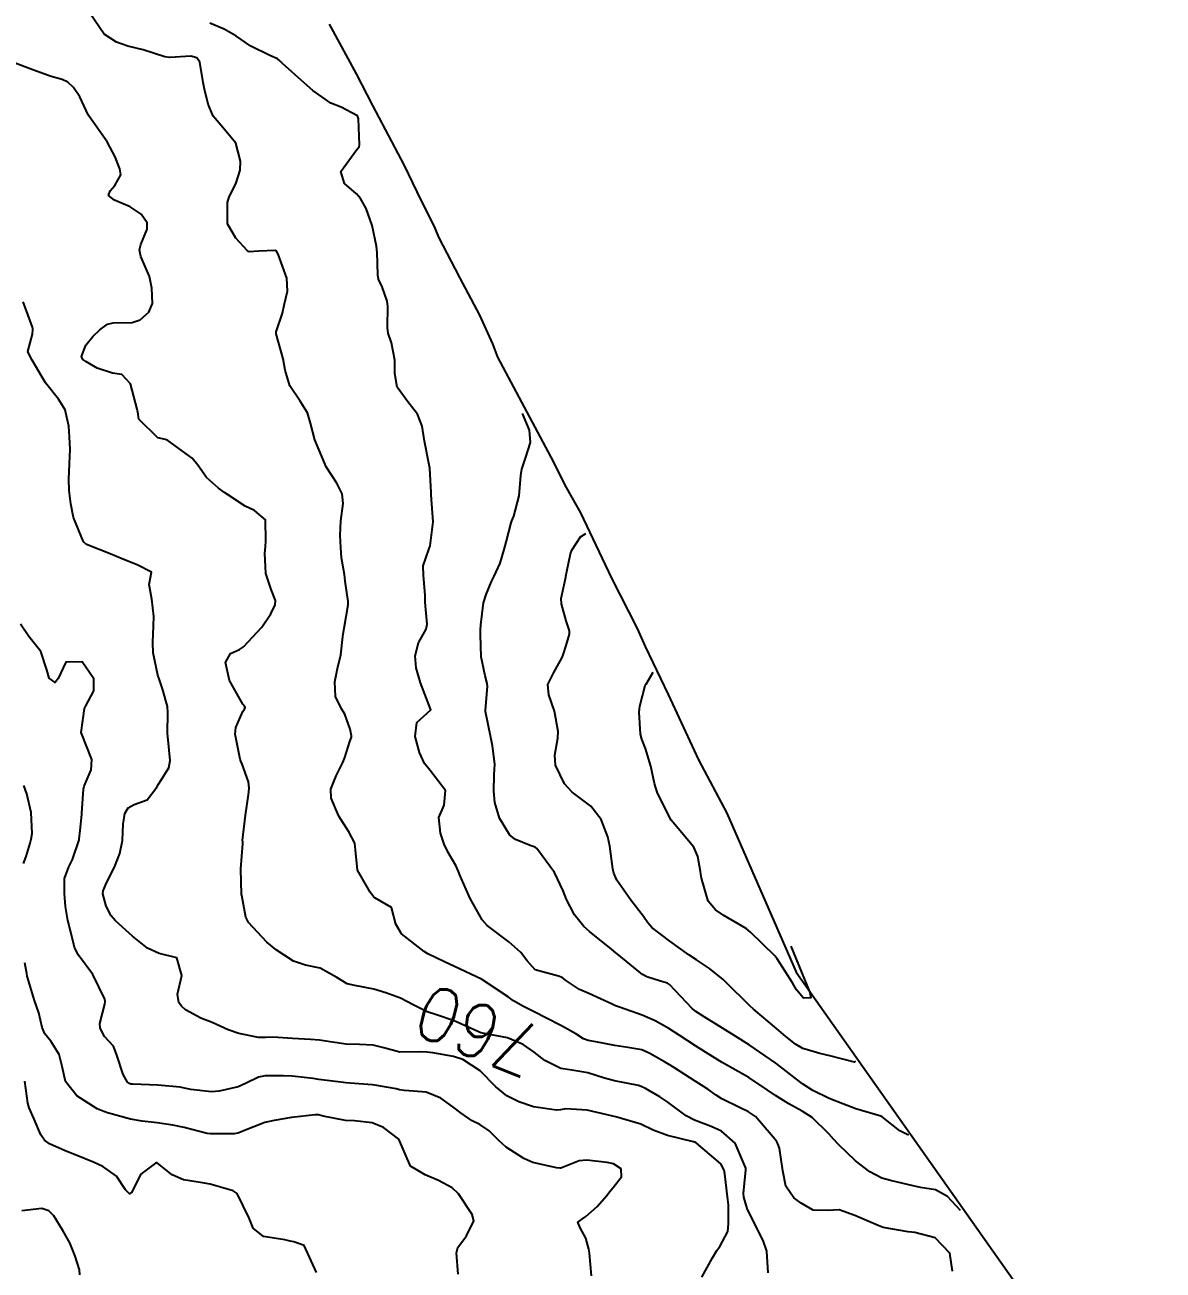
# Model space of a CAD drawing. Header units: metres. Extents: x 307586 to 320046, y 7427249 to 7434250.
# Drawn here: x 318344.8 to 318429.5, y 7430673.9 to 7430766.6 of the extents above; entities that cross this region are included whole.
import ezdxf
from ezdxf.enums import TextEntityAlignment as Align

# ---------------------------------------------------------------- set-up
doc = ezdxf.new("R2010")
doc.units = ezdxf.units.M
doc.header["$MEASUREMENT"] = 0
for name, color, linetype in [('Area', 45, 'Continuous'), ('Cotas', 45, 'Continuous'), ('Curvas de Nivel 1m', 11, 'Continuous'), ('Curvas de Nivel 5m', 15, 'Continuous')]:
    doc.layers.add(name, color=color, linetype=linetype)
doc.styles.add('Style-STANDARD', font='STANDARD.shx')

msp = doc.modelspace()

# ---------------------------------------------------------------- linework, layer by layer
at = {"layer": 'Area'}
msp.add_polyline3d([(318367.451, 7430766.678, 769.409), (318369.461, 7430762.977, 771.509), (318370.677, 7430760.632, 785.939), (318373.032, 7430756.154, 766.689), (318373.985, 7430754.208, 792.679), (318375.33, 7430751.495, 781.949), (318375.594, 7430750.832, 790.259), (318377.16, 7430747.821, 780.919), (318378.646, 7430745.01, 788.469), (318379.63, 7430742.89, 769.259), (318379.981, 7430741.893, 771.649), (318383.955, 7430734.452, 775.829), (318385.101, 7430732.176, 788.059), (318386.169, 7430730.284, 789.509), (318388.473, 7430725.428, 773.209), (318390.397, 7430721.674, 775.669), (318390.985, 7430720.342, 785.959), (318392.705, 7430716.774, 777.169), (318394.968, 7430711.895, 771.999), (318397.059, 7430707.924, 766.159), (318402.239, 7430696.099, 781.549), (318429.547, 7430657.378, 795.618)], dxfattribs=at)
at = {"layer": 'Curvas de Nivel 1m', "flags": 128}
for points, elevation in [([(318413.873, 7430673.823), (318413.663, 7430675.159), (318412.57, 7430676.315), (318411.069, 7430676.7), (318410.576, 7430676.748), (318408.698, 7430677.092), (318408.572, 7430677.132), (318408.33, 7430677.222), (318406.584, 7430677.987), (318405.442, 7430678.405), (318404.589, 7430678.357), (318403.49, 7430678.38), (318402.597, 7430678.901), (318402.045, 7430679.298), (318401.451, 7430680.147), (318401.241, 7430681.311), (318400.978, 7430682.985), (318400.865, 7430683.317), (318400.79, 7430683.453), (318400.656, 7430683.637), (318399.19, 7430685.335), (318398.676, 7430685.689), (318397.999, 7430686.027), (318396.686, 7430686.672), (318396.265, 7430686.942), (318395.655, 7430687.376), (318394.702, 7430687.982), (318393.163, 7430688.959), (318392.72, 7430689.237), (318392.422, 7430689.415), (318391.341, 7430690.043), (318390.732, 7430690.308), (318389.688, 7430690.496), (318388.735, 7430690.63), (318387.301, 7430690.91), (318386.738, 7430691.015), (318386.392, 7430691.138), (318385.823, 7430691.494), (318384.752, 7430692.099), (318383.586, 7430692.696), (318382.767, 7430693.109), (318381.922, 7430693.543), (318381.191, 7430693.968), (318380.78, 7430694.254), (318378.793, 7430695.58), (318376.802, 7430696.504), (318376.048, 7430696.854), (318374.811, 7430697.468), (318374.54, 7430697.633), (318372.833, 7430698.956), (318372.422, 7430699.656), (318372.106, 7430700.912), (318370.862, 7430701.629), (318370.794, 7430701.681), (318370.507, 7430702.045), (318369.56, 7430703.693), (318369.411, 7430705.192), (318369.379, 7430705.695), (318368.921, 7430706.552), (318368.18, 7430707.708), (318367.613, 7430709.06), (318367.584, 7430709.721), (318367.973, 7430710.715), (318368.476, 7430711.708), (318368.613, 7430712.081), (318369.006, 7430713.26), (318369.114, 7430713.596), (318369.119, 7430713.699), (318369.018, 7430714.2), (318368.628, 7430715.305), (318368.381, 7430715.71), (318367.936, 7430716.611), (318367.886, 7430717.718), (318368.08, 7430718.702), (318368.319, 7430719.711), (318368.481, 7430721.094), (318368.579, 7430721.708), (318368.867, 7430723.442), (318368.863, 7430723.704), (318368.652, 7430725.213), (318368.593, 7430725.708), (318368.388, 7430726.935), (318368.32, 7430727.713), (318368.28, 7430728.62), (318368.317, 7430729.713), (318368.489, 7430730.985), (318368.431, 7430731.712), (318368.026, 7430732.51), (318367.243, 7430733.73), (318366.394, 7430735.739), (318366.058, 7430736.97), (318365.843, 7430737.745), (318365.306, 7430738.622), (318364.52, 7430739.758), (318364.175, 7430740.921), (318364.035, 7430741.763), (318363.514, 7430743.615), (318363.514, 7430743.768), (318363.979, 7430745.169), (318364.107, 7430745.763), (318364.35, 7430746.814), (318364.316, 7430747.761), (318363.66, 7430749.547), (318363.547, 7430749.769), (318363.443, 7430749.824), (318362.217, 7430749.788), (318361.504, 7430749.737), (318361.442, 7430749.759), (318361.382, 7430749.801), (318360.515, 7430750.747), (318359.895, 7430751.816), (318359.88, 7430753.415), (318360.023, 7430753.815), (318360.519, 7430754.789), (318360.822, 7430755.807), (318360.854, 7430756.472), (318360.514, 7430757.81), (318359.55, 7430758.989), (318358.82, 7430759.831), (318358.453, 7430760.718), (318358.171, 7430761.841), (318358.072, 7430762.327), (318357.841, 7430763.846), (318357.608, 7430764.165), (318357.164, 7430764.3), (318355.608, 7430764.199), (318355.227, 7430764.258), (318353.616, 7430764.766), (318352.474, 7430765.053), (318351.624, 7430765.337), (318350.713, 7430765.929), (318349.648, 7430767.494)], 761), ([(318414.453, 7430678.35), (318413.488, 7430679.395), (318412.61, 7430679.889), (318411.487, 7430680.063), (318410.614, 7430680.259), (318409.258, 7430680.572), (318408.618, 7430680.763), (318407.718, 7430681.229), (318406.635, 7430682.049), (318405.378, 7430683.259), (318405.024, 7430683.632), (318404.661, 7430684.048), (318403.414, 7430685.283), (318402.678, 7430685.752), (318401.675, 7430686.297), (318400.689, 7430686.898), (318400.069, 7430687.326), (318398.707, 7430688.248), (318396.723, 7430689.36), (318395.487, 7430690.135), (318394.735, 7430690.604), (318393.529, 7430691.402), (318392.75, 7430691.9), (318391.723, 7430692.461), (318390.765, 7430692.894), (318389.153, 7430693.456), (318388.774, 7430693.593), (318388.532, 7430693.706), (318386.783, 7430694.502), (318386.108, 7430694.812), (318385.054, 7430695.506), (318384.914, 7430695.628), (318384.795, 7430695.708), (318384.524, 7430695.784), (318382.8, 7430696.264), (318382.211, 7430696.943), (318381.729, 7430697.546), (318380.825, 7430698.349), (318379.23, 7430699.576), (318378.847, 7430700.002), (318377.946, 7430701.589), (318377.219, 7430703.266), (318377.089, 7430703.598), (318376.897, 7430704.025), (318376.309, 7430705.011), (318376.018, 7430705.613), (318375.754, 7430706.451), (318375.614, 7430707.62), (318376.032, 7430708.528), (318376.122, 7430709.618), (318374.978, 7430711.11), (318374.547, 7430711.634), (318374.177, 7430712.456), (318373.864, 7430713.641), (318373.981, 7430714.683), (318375.033, 7430715.63), (318374.253, 7430717.638), (318373.944, 7430718.767), (318373.863, 7430719.642), (318374.109, 7430720.624), (318374.669, 7430721.634), (318374.743, 7430721.999), (318374.61, 7430723.635), (318374.596, 7430724.177), (318374.482, 7430725.637), (318374.456, 7430726.341), (318374.906, 7430727.633), (318374.981, 7430727.827), (318375.203, 7430729.63), (318375.064, 7430731.632), (318375.059, 7430731.798), (318374.955, 7430733.633), (318374.886, 7430734.005), (318374.554, 7430735.637), (318374.388, 7430736.743), (318374.044, 7430737.642), (318373.307, 7430738.556), (318372.527, 7430739.662), (318372.341, 7430740.673), (318372.355, 7430741.665), (318372.088, 7430742.943), (318371.862, 7430743.673), (318371.807, 7430744.103), (318371.83, 7430745.673), (318371.784, 7430746.062), (318371.407, 7430747.116), (318371.141, 7430747.683), (318371.089, 7430748.012), (318371.032, 7430749.684), (318370.984, 7430750.148), (318370.67, 7430751.688), (318370.215, 7430752.96), (318369.797, 7430753.697), (318369.496, 7430754.052), (318368.604, 7430754.814), (318368.336, 7430755.718), (318369.529, 7430757.352), (318369.683, 7430757.547), (318369.728, 7430757.698), (318369.635, 7430759.626), (318369.564, 7430759.858), (318368.344, 7430760.492), (318367.574, 7430760.801), (318366.234, 7430761.743), (318365.591, 7430762.32), (318363.991, 7430763.766), (318363.796, 7430763.958), (318363.608, 7430764.105), (318363.044, 7430764.346), (318361.621, 7430765.033), (318360.5, 7430765.811), (318359.638, 7430766.317), (318358.567, 7430766.761)], 762), ([(318395.213, 7430673.38), (318395.994, 7430674.815), (318396.31, 7430675.364), (318396.556, 7430675.661), (318397.134, 7430676.788), (318397.195, 7430677.354), (318397.179, 7430678.769), (318397.118, 7430679.355), (318396.907, 7430681.07), (318396.859, 7430681.358), (318396.63, 7430681.825), (318394.776, 7430683.388), (318394.69, 7430683.426), (318394.653, 7430683.442), (318394.576, 7430683.468), (318392.658, 7430683.942), (318391.573, 7430684.337), (318390.666, 7430684.773), (318388.81, 7430685.32), (318388.672, 7430685.342), (318388.147, 7430685.465), (318386.676, 7430685.809), (318385.09, 7430685.917), (318384.676, 7430685.839), (318384.374, 7430685.815), (318382.678, 7430686.077), (318381.571, 7430686.436), (318380.686, 7430686.887), (318379.867, 7430687.568), (318378.71, 7430688.737), (318377.401, 7430689.593), (318376.725, 7430689.814), (318375.188, 7430690.084), (318374.728, 7430690.147), (318374.198, 7430690.166), (318372.728, 7430690.141), (318371.517, 7430690.454), (318370.733, 7430690.649), (318369.722, 7430690.701), (318368.733, 7430690.742), (318367.544, 7430690.903), (318366.736, 7430691.02), (318366.081, 7430691.075), (318364.737, 7430691.152), (318363.255, 7430691.248), (318362.738, 7430691.24), (318362.194, 7430691.235), (318360.74, 7430691.52), (318359.949, 7430691.808), (318358.748, 7430692.343), (318357.904, 7430692.676), (318356.757, 7430693.296), (318356.472, 7430693.556), (318356.27, 7430693.847), (318356.158, 7430694.464), (318356.492, 7430695.845), (318356.128, 7430697.172), (318354.809, 7430697.482), (318353.935, 7430697.879), (318352.826, 7430698.772), (318351.542, 7430699.91), (318351.221, 7430700.289), (318350.854, 7430701.015), (318350.609, 7430701.923), (318350.626, 7430702.162), (318350.871, 7430702.738), (318351.478, 7430703.911), (318351.881, 7430704.923), (318352.067, 7430705.903), (318352.129, 7430707.106), (318352.256, 7430707.9), (318352.505, 7430708.331), (318352.943, 7430708.571), (318353.903, 7430708.926), (318354.639, 7430709.873), (318354.743, 7430710.094), (318354.969, 7430710.437), (318355.521, 7430711.321), (318355.615, 7430711.864), (318355.468, 7430713.396), (318355.432, 7430713.866), (318355.453, 7430715.439), (318355.42, 7430715.866), (318355.046, 7430717.184), (318354.823, 7430717.872), (318354.715, 7430718.217), (318354.35, 7430719.877), (318354.326, 7430720.642), (318354.375, 7430721.877), (318354.413, 7430722.574), (318354.245, 7430723.879), (318354.052, 7430724.968), (318354.239, 7430725.879), (318353.158, 7430726.419), (318352.101, 7430726.845), (318351.166, 7430727.232), (318349.4, 7430727.938), (318349.176, 7430728.149), (318348.435, 7430729.952), (318348.213, 7430730.955), (318348.1, 7430731.957), (318348.074, 7430732.8), (318348.138, 7430733.957), (318348.173, 7430735.042), (318348.136, 7430735.957), (318348.065, 7430736.743), (318347.794, 7430737.962), (318347.305, 7430738.769), (318346.33, 7430739.98), (318345.34, 7430741.67), (318345.165, 7430741.992), (318345.033, 7430742.306), (318345.359, 7430743.593), (318345.396, 7430743.956), (318345.396, 7430743.99), (318345.365, 7430744.123), (318344.667, 7430745.997)], 759), ([(318410.593, 7430683.95), (318409.945, 7430684.289), (318408.622, 7430685.324), (318408.522, 7430685.374), (318406.68, 7430685.91), (318405.714, 7430686.286), (318404.687, 7430686.699), (318403.47, 7430687.282), (318402.7, 7430687.787), (318400.723, 7430689.32), (318398.736, 7430690.673), (318397.673, 7430691.351), (318396.751, 7430691.919), (318395.385, 7430692.759), (318394.769, 7430693.158), (318394.496, 7430693.393), (318392.791, 7430695.169), (318392.646, 7430695.266), (318392.128, 7430695.42), (318391.105, 7430695.745), (318390.798, 7430695.916), (318388.901, 7430697.459), (318388.814, 7430697.534), (318388.48, 7430697.801), (318386.837, 7430699.115), (318386.427, 7430699.486), (318385.726, 7430700.371), (318385.117, 7430701.506), (318384.873, 7430702.162), (318384.244, 7430703.516), (318382.911, 7430705.302), (318382.784, 7430705.404), (318382.423, 7430705.537), (318381.33, 7430705.967), (318380.92, 7430706.291), (318380.142, 7430707.568), (318379.799, 7430708.723), (318379.708, 7430709.573), (318379.752, 7430710.795), (318379.793, 7430711.572), (318379.621, 7430712.956), (318379.495, 7430713.575), (318379.102, 7430715.51), (318379.093, 7430715.579), (318379.24, 7430717.389), (318379.234, 7430717.578), (318379.062, 7430718.171), (318378.772, 7430719.585), (318378.717, 7430721.203), (318378.728, 7430721.586), (318378.748, 7430721.946), (318378.96, 7430723.583), (318379.139, 7430724.215), (318379.551, 7430725.174), (318379.751, 7430725.574), (318380.19, 7430726.543), (318380.487, 7430727.567), (318380.625, 7430728.121), (318381.016, 7430729.562), (318381.06, 7430729.706), (318381.208, 7430730.059), (318381.6, 7430731.554), (318381.732, 7430733.067), (318381.808, 7430733.552), (318382.075, 7430734.362), (318382.445, 7430735.542), (318382.383, 7430736.442), (318381.863, 7430737.7)], 763), ([(318406.583, 7430689.5), (318406.607, 7430689.418), (318406.578, 7430689.389), (318404.729, 7430689.868), (318403.978, 7430690.03), (318402.734, 7430690.412), (318402.178, 7430690.739), (318401.461, 7430691.309), (318400.752, 7430691.907), (318399.06, 7430693.337), (318398.776, 7430693.599), (318396.986, 7430695.358), (318396.795, 7430695.542), (318395.788, 7430696.361), (318394.809, 7430697.012), (318394.237, 7430697.396), (318392.828, 7430698.398), (318391.476, 7430699.431), (318391.176, 7430699.765), (318390.851, 7430700.244), (318389.927, 7430701.449), (318388.885, 7430702.948), (318388.645, 7430703.462), (318388.575, 7430703.784), (318388.362, 7430705.466), (318388.216, 7430706.171), (318387.72, 7430707.472), (318386.948, 7430708.465), (318385.55, 7430709.504), (318384.969, 7430710.114), (318384.322, 7430711.517), (318384.248, 7430712.263), (318384.48, 7430713.515), (318384.514, 7430714.019), (318384.242, 7430715.518), (318383.814, 7430716.754), (318383.735, 7430717.523), (318384.175, 7430718.41), (318384.795, 7430719.513), (318384.879, 7430719.718), (318385.092, 7430720.408), (318385.349, 7430721.259), (318385.343, 7430721.508), (318385.114, 7430722.246), (318384.757, 7430723.514), (318384.739, 7430723.912), (318385.078, 7430725.511), (318385.089, 7430725.575), (318385.157, 7430725.921), (318385.436, 7430727.242), (318385.531, 7430727.506), (318386.176, 7430728.512), (318386.563, 7430728.75)], 764), ([(318386.979, 7430673.476), (318386.845, 7430675.182), (318386.802, 7430675.478), (318386.561, 7430676.297), (318386.142, 7430677.06), (318385.978, 7430677.489), (318386.328, 7430677.732), (318386.579, 7430677.895), (318387.406, 7430678.657), (318388.122, 7430679.465), (318388.324, 7430679.745), (318388.609, 7430680.069), (318389.214, 7430680.857), (318389.194, 7430681.454), (318388.628, 7430681.824), (318388.165, 7430681.93), (318386.632, 7430682.085), (318386.077, 7430682.042), (318384.705, 7430681.509), (318384.623, 7430681.49), (318384.387, 7430681.512), (318382.629, 7430681.932), (318381.947, 7430682.227), (318380.646, 7430683.067), (318380.1, 7430683.566), (318379.378, 7430684.291), (318378.665, 7430684.75), (318378.115, 7430685.033), (318377.289, 7430685.594), (318376.678, 7430686.062), (318375.775, 7430686.705), (318374.688, 7430687.164), (318373.06, 7430687.276), (318372.69, 7430687.34), (318372.437, 7430687.4), (318370.862, 7430687.677), (318370.693, 7430687.707), (318370.664, 7430687.71), (318368.695, 7430687.851), (318368.531, 7430687.866), (318366.699, 7430688.107), (318366.26, 7430688.166), (318364.702, 7430688.36), (318364.071, 7430688.387), (318362.702, 7430688.37), (318362.2, 7430688.278), (318361.218, 7430687.792), (318360.69, 7430687.552), (318359.273, 7430687.228), (318358.687, 7430687.185), (318357.168, 7430687.355), (318356.689, 7430687.465), (318356.37, 7430687.525), (318354.691, 7430687.677), (318352.829, 7430687.751), (318352.692, 7430687.766), (318352.596, 7430687.795), (318352.456, 7430687.894), (318352.115, 7430688.486), (318351.643, 7430689.906), (318351.41, 7430690.59), (318350.737, 7430691.298), (318350.404, 7430691.923), (318350.387, 7430692.283), (318350.761, 7430693.72), (318350.791, 7430693.92), (318350.765, 7430694.08), (318349.862, 7430695.929), (318348.807, 7430697.353), (318348.502, 7430697.943), (318348.39, 7430698.374), (318348.013, 7430699.948), (318347.826, 7430700.977), (318347.754, 7430701.951), (318347.763, 7430703.062), (318348.064, 7430703.948), (318348.347, 7430704.489), (318348.836, 7430705.941), (318348.847, 7430706.007), (318348.92, 7430706.646), (318349.04, 7430707.831), (318349.045, 7430707.939), (318349.18, 7430709.717), (318349.23, 7430709.937), (318349.745, 7430711.162), (318349.785, 7430711.932), (318349.003, 7430713.94), (318349.253, 7430715.715), (318349.342, 7430715.937), (318349.931, 7430717.044), (318349.94, 7430717.931), (318349.072, 7430719.191), (318347.846, 7430719.184), (318347.29, 7430717.966), (318347.05, 7430717.656), (318346.602, 7430717.975), (318346.436, 7430718.603), (318346.003, 7430719.981), (318345.094, 7430721.092), (318344.472, 7430721.996)], 758), ([(318344.702, 7430704.175), (318344.894, 7430704.712), (318345.191, 7430705.703), (318345.272, 7430705.985), (318345.354, 7430706.42), (318345.275, 7430707.985), (318344.954, 7430709.374), (318344.728, 7430709.992)], 757), ([(318377.059, 7430673.595), (318376.949, 7430675.195), (318377.041, 7430675.595), (318377.696, 7430676.454), (318378.226, 7430677.583), (318378.114, 7430678.051), (318377.081, 7430679.595), (318376.607, 7430680.024), (318375.59, 7430680.592), (318374.617, 7430681.008), (318373.514, 7430681.641), (318372.653, 7430683.65), (318371.513, 7430684.519), (318370.665, 7430684.871), (318369.347, 7430685.012), (318368.666, 7430685.038), (318367.006, 7430685.38), (318366.67, 7430685.459), (318366.423, 7430685.477), (318364.666, 7430685.281), (318363.376, 7430685.049), (318362.66, 7430684.891), (318361.85, 7430684.587), (318360.648, 7430684.108), (318360.385, 7430684.065), (318358.646, 7430684.048), (318358.383, 7430684.087), (318356.653, 7430684.533), (318355.812, 7430684.697), (318354.658, 7430684.874), (318353.533, 7430685.008), (318352.662, 7430685.148), (318350.956, 7430685.628), (318350.67, 7430685.723), (318350.197, 7430685.925), (318348.682, 7430686.877), (318347.833, 7430687.949), (318347.591, 7430689.07), (318347.357, 7430689.954), (318346.733, 7430690.957), (318346.284, 7430691.512), (318346.085, 7430691.97), (318345.84, 7430693.06), (318345.52, 7430693.979), (318344.986, 7430695.791), (318344.945, 7430695.988), (318344.922, 7430696.116), (318344.801, 7430696.789)], 757), ([(318366.523, 7430673.72), (318365.604, 7430675.734), (318364.816, 7430676.007), (318364.556, 7430676.07), (318364.149, 7430676.162), (318362.559, 7430676.413), (318361.805, 7430677.021), (318361.51, 7430677.786), (318360.6, 7430679.613), (318360.303, 7430679.803), (318358.608, 7430680.313), (318358.033, 7430680.402), (318356.611, 7430680.625), (318355.759, 7430680.997), (318354.682, 7430681.869), (318354.647, 7430681.893), (318354.623, 7430681.901), (318354.596, 7430681.898), (318354.524, 7430681.871), (318353.445, 7430681.051), (318352.85, 7430679.888), (318352.776, 7430679.712), (318352.598, 7430679.588), (318352.295, 7430679.895), (318351.618, 7430680.91), (318350.62, 7430681.632), (318349.955, 7430681.927), (318348.628, 7430682.458), (318347.793, 7430682.787), (318346.636, 7430683.306), (318346.267, 7430683.593), (318346.004, 7430683.97), (318345.499, 7430685.139), (318345.121, 7430685.983), (318345.022, 7430686.33), (318344.8, 7430687.988)], 756)]:
    msp.add_lwpolyline(points, dxfattribs=dict(at, elevation=elevation))
at = {"layer": 'Curvas de Nivel 5m', "flags": 128}
for points, elevation in [([(318400.144, 7430673.717), (318400.044, 7430675.325), (318399.776, 7430676.113), (318399.146, 7430677.334), (318398.59, 7430678.498), (318398.329, 7430679.343), (318398.305, 7430679.644), (318398.481, 7430681.341), (318398.473, 7430681.494), (318397.687, 7430683.35), (318396.662, 7430684.253), (318395.898, 7430684.604), (318394.67, 7430685.074), (318394.045, 7430685.396), (318392.683, 7430686.404), (318392.09, 7430686.822), (318391.004, 7430687.435), (318390.695, 7430687.583), (318390.491, 7430687.647), (318388.701, 7430687.997), (318387.969, 7430688.202), (318386.71, 7430688.602), (318385.383, 7430688.83), (318384.714, 7430688.93), (318383.506, 7430689.522), (318382.729, 7430690.125), (318381.909, 7430690.717), (318380.739, 7430691.209), (318378.743, 7430691.58), (318376.756, 7430692.477), (318375.461, 7430692.921), (318374.765, 7430693.134), (318373.757, 7430693.64), (318372.778, 7430694.157), (318371.672, 7430694.556), (318370.784, 7430694.826), (318369.38, 7430695.101), (318368.788, 7430695.233), (318368.041, 7430695.708), (318366.8, 7430696.38), (318365.685, 7430696.62), (318364.804, 7430696.904), (318363.516, 7430697.763), (318362.821, 7430698.324), (318361.447, 7430699.791), (318361.245, 7430700.192), (318360.945, 7430701.799), (318360.939, 7430701.874), (318360.883, 7430703.8), (318361.043, 7430705.666), (318361.026, 7430705.798), (318361.018, 7430705.903), (318361.228, 7430707.796), (318361.454, 7430709.294), (318361.498, 7430709.792), (318361.447, 7430710.272), (318360.981, 7430711.579), (318360.888, 7430711.801), (318360.843, 7430711.942), (318360.465, 7430713.805), (318360.502, 7430714.314), (318361.029, 7430715.51), (318361.147, 7430715.682), (318361.217, 7430715.797), (318361.156, 7430715.92), (318361.035, 7430716.055), (318360.05, 7430717.81), (318359.729, 7430719.157), (318360.103, 7430719.81), (318360.781, 7430720.108), (318361.088, 7430720.317), (318362.442, 7430721.78), (318363.113, 7430722.766), (318363.449, 7430723.437), (318363.465, 7430723.767), (318363.135, 7430724.587), (318362.733, 7430725.776), (318362.68, 7430727.29), (318362.711, 7430727.777), (318362.752, 7430728.204), (318362.712, 7430729.777), (318361.889, 7430730.469), (318361.213, 7430730.799), (318359.658, 7430731.816), (318359.226, 7430732.144), (318358.337, 7430732.937), (318357.687, 7430733.843), (318357.251, 7430734.37), (318355.45, 7430735.688), (318355.271, 7430735.768), (318354.699, 7430735.876), (318353.287, 7430737.266), (318353.212, 7430737.811), (318353.195, 7430737.891), (318353.164, 7430738.023), (318352.677, 7430739.9), (318352.023, 7430740.603), (318351.331, 7430740.708), (318350.197, 7430741.068), (318349.339, 7430741.571), (318349.122, 7430741.724), (318349.019, 7430741.945), (318349.351, 7430742.78), (318349.864, 7430743.429), (318350.386, 7430743.93), (318350.951, 7430744.343), (318351.371, 7430744.45), (318352.793, 7430744.477), (318353.375, 7430744.667), (318354.024, 7430745.243), (318354.312, 7430745.881), (318354.252, 7430747.034), (318354.081, 7430747.883), (318353.435, 7430749.388), (318353.35, 7430749.891), (318353.447, 7430750.269), (318353.917, 7430751.427), (318353.897, 7430751.886), (318353.469, 7430752.523), (318352.652, 7430753.08), (318351.479, 7430753.573), (318351.03, 7430753.925), (318351.147, 7430754.264), (318351.494, 7430754.674), (318351.959, 7430755.46), (318351.87, 7430755.915), (318351.768, 7430756.168), (318351.522, 7430756.8), (318350.927, 7430757.926), (318349.562, 7430759.861), (318349.513, 7430759.941), (318348.892, 7430761.266), (318348.435, 7430761.957), (318347.996, 7430762.373), (318347.589, 7430762.565), (318346.771, 7430762.798), (318345.595, 7430763.2), (318343.678, 7430763.934)], 760), ([(318401.833, 7430698.04), (318403.255, 7430694.579), (318403.327, 7430694.189), (318402.782, 7430694.162), (318402.26, 7430694.77), (318401.949, 7430695.303), (318400.811, 7430697.089), (318400.628, 7430697.322), (318398.839, 7430699.075), (318398.499, 7430699.343), (318396.852, 7430700.317), (318396.218, 7430700.731), (318395.669, 7430701.378), (318395.182, 7430703.092), (318395.131, 7430703.386), (318395.095, 7430703.587), (318394.906, 7430704.704), (318394.602, 7430705.393), (318392.933, 7430707.41), (318391.913, 7430709.426), (318391.676, 7430710.136), (318391.4, 7430711.434), (318391.003, 7430712.748), (318390.732, 7430713.443), (318390.633, 7430713.827), (318390.537, 7430715.445), (318390.584, 7430715.898), (318390.991, 7430717.441), (318391.011, 7430717.483), (318391.055, 7430717.55), (318391.573, 7430718.43)], 765), ([(318348.907, 7430673.548), (318348.86, 7430673.937), (318348.538, 7430674.948), (318348.144, 7430675.944), (318347.641, 7430676.87), (318346.956, 7430677.956), (318346.578, 7430678.329), (318346.061, 7430678.488), (318344.578, 7430678.319)], 755)]:
    msp.add_lwpolyline(points, dxfattribs=dict(at, elevation=elevation))

# ---------------------------------------------------------------- texts
at = {"layer": 'Cotas', "style": 'Style-STANDARD'}
msp.add_text('760', height=4, rotation=157.90568, dxfattribs=at).set_placement((318378.513, 7430691.728, 760), align=Align.MIDDLE_CENTER)

doc.saveas('drawing.dxf')
